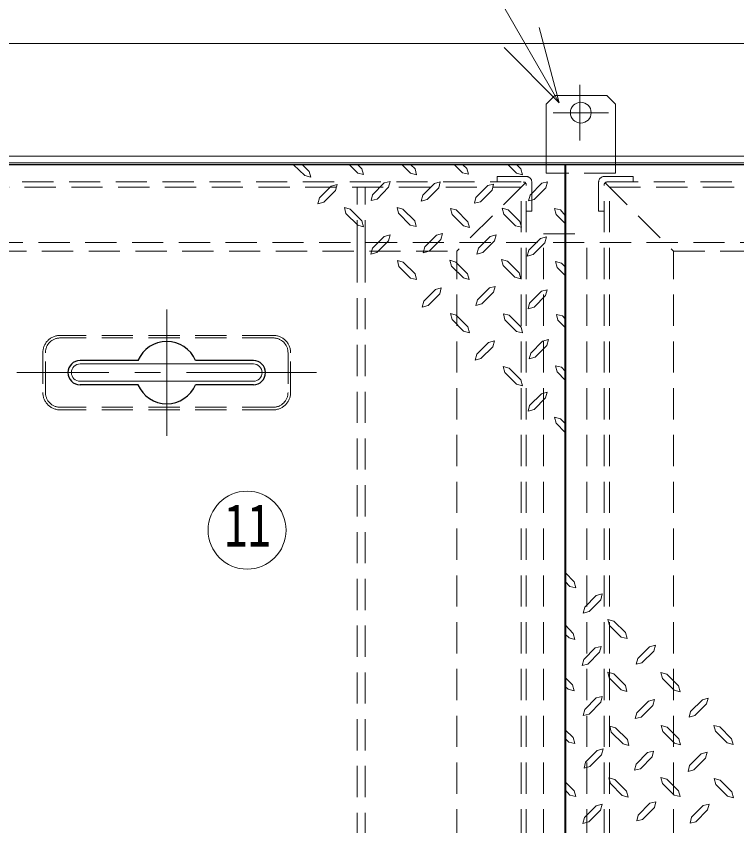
# Model space of a CAD drawing. Units: millimetres at full size, sheet at 1:15; details may follow other scales. Extents: x -3137 to 2938, y -2236 to 1979.
# Drawn here: x -2221.8 to -1805.8, y 1022.9 to 1490.1 of the extents above; entities that cross this region are included whole.
import ezdxf
from ezdxf.enums import TextEntityAlignment as Align

# ---------------------------------------------------------------- set-up
doc = ezdxf.new("R2010")
doc.units = ezdxf.units.MM
doc.header["$LTSCALE"] = 15
doc.linetypes.add('CHAIN1', pattern=[8, 5, -1, 1, -1])
doc.linetypes.add('DASHED1', pattern=[1.8, 1.2, -0.6])
doc.layers.add('0-0_ﾚｲﾔ1', color=4, linetype='Continuous', lineweight=9)
doc.styles.add('ＭＳ ゴシック', font='')
doc.styles.get('ＭＳ ゴシック').set_extended_font_data('MS Gothic')

msp = doc.modelspace()

# ---------------------------------------------------------------- linework, layer by layer
at = {"layer": '0-0_ﾚｲﾔ1', "color": 7, "lineweight": 18}
for p, q in [((-1908.29, 1440.13), (-1965.24, 1538.76)), ((-1908.29, 1440.13), (-1919.94, 1483.6)), ((-1908.29, 1440.13), (-1940.11, 1471.95)), ((-979.86, 1409.43), (-2369.86, 1409.43)), ((-983.86, 1405.43), (-2365.86, 1405.43)), ((-2084.86, 1289.43), (-2184.86, 1289.43)), ((-2084.86, 1279.43), (-2184.86, 1279.43))]:
    msp.add_line(p, q, dxfattribs=at)
at = {"layer": '0-0_ﾚｲﾔ1'}
for p, q in [((-964.86, 1474.43), (-2384.86, 1474.43)), ((-1910.86, 1444.43), (-1915.86, 1439.43)), ((-1910.86, 1444.43), (-1880.86, 1444.43)), ((-1875.86, 1439.43), (-1880.86, 1444.43)), ((-1915.86, 1439.43), (-1915.86, 1409.43)), ((-1875.86, 1439.43), (-1875.86, 1409.43)), ((-2061.67, 1404.43), (-2055.19, 1398.11)), ((-2056.58, 1404.43), (-2052.72, 1400.57)), ((-2029.46, 1404.43), (-2024.64, 1399.61)), ((-2024.53, 1404.43), (-2022.18, 1402.07)), ((-2022.18, 1402.07), (-2021.21, 1398.75)), ((-1998.92, 1404.43), (-1994.09, 1399.61)), ((-1993.88, 1404.43), (-1991.52, 1402.07)), ((-1991.52, 1402.07), (-1990.66, 1398.64)), ((-1968.72, 1404.43), (-1964.19, 1399.71)), ((-1963.87, 1404.43), (-1961.61, 1402.18)), ((-1961.61, 1402.18), (-1960.76, 1398.86)), ((-1937.71, 1404.43), (-1932.89, 1399.61)), ((-1932.78, 1404.43), (-1930.42, 1402.07)), ((-1930.42, 1402.07), (-1929.46, 1398.64)), ((-2051.76, 1397.14), (-2055.19, 1398.11)), ((-2052.72, 1400.57), (-2051.76, 1397.14)), ((-2021.21, 1398.75), (-2024.64, 1399.61)), ((-1990.66, 1398.64), (-1994.09, 1399.61)), ((-1960.76, 1398.86), (-1964.19, 1399.71)), ((-1929.46, 1398.64), (-1932.89, 1399.61)), ((-1987.02, 1386.74), (-1980.27, 1393.6)), ((-1956.36, 1385.46), (-1949.5, 1392.32)), ((-1949.5, 1392.32), (-1946.18, 1393.18)), ((-1946.18, 1393.18), (-1947.04, 1389.75)), ((-1925.17, 1386.85), (-1918.42, 1393.71)), ((-1918.42, 1393.71), (-1914.99, 1394.57)), ((-1914.99, 1394.57), (-1915.95, 1391.14)), ((-2046.72, 1385.24), (-2039.86, 1392.1)), ((-2044.15, 1382.78), (-2037.4, 1389.53)), ((-2013.49, 1384.6), (-2006.85, 1391.35)), ((-1984.55, 1384.28), (-1977.8, 1391.03)), ((-1953.79, 1382.99), (-1947.04, 1389.75)), ((-1922.71, 1384.39), (-1915.95, 1391.14)), ((-2046.72, 1385.24), (-2047.58, 1381.92)), ((-2016.07, 1387.07), (-2016.92, 1383.74)), ((-2013.49, 1384.6), (-2016.92, 1383.74)), ((-1987.02, 1386.74), (-1987.98, 1383.42)), ((-1984.55, 1384.28), (-1987.98, 1383.42)), ((-1956.36, 1385.46), (-1957.22, 1382.14)), ((-1953.79, 1382.99), (-1957.22, 1382.14)), ((-1925.17, 1386.85), (-1926.14, 1383.53)), ((-1922.71, 1384.39), (-1926.14, 1383.53)), ((-2044.15, 1382.78), (-2047.58, 1381.92)), ((-2031.39, 1376.24), (-2032.25, 1379.67)), ((-2028.93, 1378.81), (-2032.25, 1379.67)), ((-2028.93, 1378.81), (-2022.18, 1371.95)), ((-2001.06, 1376.35), (-2001.92, 1379.78)), ((-1998.59, 1378.81), (-2001.92, 1379.78)), ((-1998.59, 1378.81), (-1991.73, 1372.06)), ((-1967.72, 1378.28), (-1971.15, 1379.13)), ((-1970.19, 1375.7), (-1971.15, 1379.13)), ((-1967.72, 1378.28), (-1960.97, 1371.52)), ((-1940.28, 1375.92), (-1941.25, 1379.35)), ((-1937.82, 1378.38), (-1941.25, 1379.35)), ((-1937.82, 1378.38), (-1931.07, 1371.63)), ((-1907.59, 1378.28), (-1911.02, 1379.13)), ((-1910.06, 1375.7), (-1911.02, 1379.13)), ((-1907.59, 1378.28), (-1904.86, 1375.15)), ((-2031.39, 1376.24), (-2024.64, 1369.49)), ((-2001.06, 1376.35), (-1994.31, 1369.59)), ((-1970.19, 1375.7), (-1963.54, 1369.06)), ((-1940.28, 1375.92), (-1933.53, 1369.17)), ((-1910.06, 1375.7), (-1904.86, 1370.51)), ((-2021.21, 1368.63), (-2024.64, 1369.49)), ((-2022.18, 1371.95), (-2021.21, 1368.63)), ((-1990.88, 1368.74), (-1994.31, 1369.59)), ((-1991.73, 1372.06), (-1990.88, 1368.74)), ((-1960.11, 1368.09), (-1963.54, 1369.06)), ((-1960.97, 1371.52), (-1960.11, 1368.09)), ((-1930.1, 1368.31), (-1933.53, 1369.17)), ((-1931.07, 1371.63), (-1930.1, 1368.31)), ((-1979.09, 1363.7), (-1975.76, 1364.66)), ((-1975.76, 1364.66), (-1976.62, 1361.23)), ((-2016.07, 1356.2), (-2009.31, 1363.06)), ((-2013.6, 1353.73), (-2006.85, 1360.48)), ((-2009.31, 1363.06), (-2005.99, 1363.91)), ((-2005.99, 1363.91), (-2006.85, 1360.48)), ((-1985.84, 1356.95), (-1979.09, 1363.7)), ((-1983.37, 1354.48), (-1976.62, 1361.23)), ((-1954.97, 1356.2), (-1948.22, 1363.06)), ((-1952.4, 1353.73), (-1945.75, 1360.48)), ((-1948.22, 1363.06), (-1944.79, 1363.91)), ((-1944.79, 1363.91), (-1945.75, 1360.48)), ((-1925.81, 1355.02), (-1919.06, 1361.77)), ((-2016.07, 1356.2), (-2017.03, 1352.87)), ((-1985.84, 1356.95), (-1986.8, 1353.52)), ((-1954.97, 1356.2), (-1955.83, 1352.87)), ((-1925.81, 1355.02), (-1926.78, 1351.59)), ((-1923.35, 1352.55), (-1916.6, 1359.3)), ((-2013.6, 1353.73), (-2017.03, 1352.87)), ((-1983.37, 1354.48), (-1986.8, 1353.52)), ((-1952.4, 1353.73), (-1955.83, 1352.87)), ((-1923.35, 1352.55), (-1926.78, 1351.59)), ((-1998.38, 1348.16), (-2001.7, 1349.12)), ((-2000.85, 1345.69), (-2001.7, 1349.12)), ((-2000.85, 1345.69), (-1994.09, 1338.94)), ((-1998.38, 1348.16), (-1991.52, 1341.4)), ((-1967.94, 1348.26), (-1971.37, 1349.23)), ((-1970.4, 1345.8), (-1971.37, 1349.23)), ((-1970.4, 1345.8), (-1963.65, 1339.05)), ((-1967.94, 1348.26), (-1961.19, 1341.51)), ((-1938.25, 1348.69), (-1941.57, 1349.66)), ((-1940.71, 1346.23), (-1941.57, 1349.66)), ((-1940.71, 1346.23), (-1933.96, 1339.47)), ((-1938.25, 1348.69), (-1931.39, 1341.94)), ((-1906.95, 1347.62), (-1910.38, 1348.48)), ((-1909.41, 1345.05), (-1910.38, 1348.48)), ((-1906.95, 1347.62), (-1904.86, 1345.53)), ((-1991.52, 1341.4), (-1990.66, 1338.08)), ((-1961.19, 1341.51), (-1960.22, 1338.08)), ((-1931.39, 1341.94), (-1930.53, 1338.51)), ((-1909.41, 1345.05), (-1904.86, 1340.49)), ((-1990.66, 1338.08), (-1994.09, 1338.94)), ((-1960.22, 1338.08), (-1963.65, 1339.05)), ((-1930.53, 1338.51), (-1933.96, 1339.47)), ((-1955.4, 1326.5), (-1948.64, 1333.26)), ((-1918.63, 1331.44), (-1915.2, 1332.29)), ((-1915.2, 1332.29), (-1916.17, 1328.86)), ((-1984.02, 1323.18), (-1977.26, 1329.93)), ((-1952.93, 1324.04), (-1946.18, 1330.79)), ((-1925.39, 1324.58), (-1918.63, 1331.44)), ((-1922.81, 1322.11), (-1916.17, 1328.86)), ((-1986.48, 1325.65), (-1987.45, 1322.22)), ((-1984.02, 1323.18), (-1987.45, 1322.22)), ((-1955.4, 1326.5), (-1956.36, 1323.07)), ((-1952.93, 1324.04), (-1956.36, 1323.07)), ((-1925.39, 1324.58), (-1926.24, 1321.25)), ((-1970.19, 1315.14), (-1971.15, 1318.57)), ((-1967.72, 1317.61), (-1971.15, 1318.57)), ((-1967.72, 1317.61), (-1960.97, 1310.86)), ((-1937.18, 1317.5), (-1940.5, 1318.36)), ((-1939.64, 1314.93), (-1940.5, 1318.36)), ((-1922.81, 1322.11), (-1926.24, 1321.25)), ((-1909.09, 1314.61), (-1909.95, 1318.04)), ((-1906.52, 1317.18), (-1909.95, 1318.04)), ((-1970.19, 1315.14), (-1963.54, 1308.39)), ((-1939.64, 1314.93), (-1932.89, 1308.18)), ((-1937.18, 1317.5), (-1930.32, 1310.64)), ((-1909.09, 1314.61), (-1904.86, 1310.37)), ((-1906.52, 1317.18), (-1904.86, 1315.52)), ((-1960.11, 1307.43), (-1963.54, 1308.39)), ((-1960.97, 1310.86), (-1960.11, 1307.43)), ((-1930.32, 1310.64), (-1929.46, 1307.32)), ((-1929.46, 1307.32), (-1932.89, 1308.18)), ((-1955.93, 1295.1), (-1949.18, 1301.85)), ((-1953.47, 1292.63), (-1946.72, 1299.39)), ((-1924.74, 1295.74), (-1917.99, 1302.6)), ((-1922.17, 1293.28), (-1915.52, 1300.03)), ((-1917.99, 1302.6), (-1914.56, 1303.46)), ((-1914.56, 1303.46), (-1915.52, 1300.03)), ((-1955.93, 1295.1), (-1956.9, 1291.67)), ((-1924.74, 1295.74), (-1925.6, 1292.42)), ((-1953.47, 1292.63), (-1956.9, 1291.67)), ((-1922.17, 1293.28), (-1925.6, 1292.42)), ((-1937.18, 1287.06), (-1940.61, 1287.92)), ((-1939.64, 1284.49), (-1940.61, 1287.92)), ((-1937.18, 1287.06), (-1930.42, 1280.31)), ((-1909.52, 1284.92), (-1910.49, 1288.35)), ((-1907.06, 1287.49), (-1910.49, 1288.35)), ((-1909.52, 1284.92), (-1904.86, 1280.07)), ((-1907.06, 1287.49), (-1904.86, 1285.29)), ((-1939.64, 1284.49), (-1932.89, 1277.84)), ((-1930.42, 1280.31), (-1929.46, 1276.88)), ((-1929.46, 1276.88), (-1932.89, 1277.84)), ((-1925.39, 1265.52), (-1918.63, 1272.27)), ((-1918.63, 1272.27), (-1915.2, 1273.23)), ((-1915.2, 1273.23), (-1916.17, 1269.8)), ((-1922.81, 1263.05), (-1916.17, 1269.8)), ((-1925.39, 1265.52), (-1926.24, 1262.09)), ((-1922.81, 1263.05), (-1926.24, 1262.09)), ((-1910.06, 1255.23), (-1911.02, 1258.66)), ((-1907.59, 1257.8), (-1911.02, 1258.66)), ((-1907.59, 1257.8), (-1904.86, 1255.06)), ((-1910.06, 1255.23), (-1904.86, 1249.82)), ((-1899.66, 1163.64), (-1904.86, 1169.04)), ((-1902.13, 1161.06), (-1904.86, 1163.8)), ((-1899.66, 1163.64), (-1898.7, 1160.21)), ((-1902.13, 1161.06), (-1898.7, 1160.21)), ((-1886.9, 1155.81), (-1893.55, 1149.06)), ((-1886.9, 1155.81), (-1883.47, 1156.78)), ((-1884.33, 1153.35), (-1883.47, 1156.78)), ((-1884.33, 1153.35), (-1891.09, 1146.59)), ((-1894.52, 1145.63), (-1893.55, 1149.06)), ((-1891.09, 1146.59), (-1894.52, 1145.63)), ((-1880.26, 1141.98), (-1876.83, 1141.02)), ((-1879.29, 1138.55), (-1880.26, 1141.98)), ((-1870.08, 1134.37), (-1876.83, 1141.02)), ((-1900.2, 1133.94), (-1904.86, 1138.79)), ((-1872.54, 1131.8), (-1879.29, 1138.55)), ((-1902.66, 1131.37), (-1904.86, 1133.57)), ((-1902.66, 1131.37), (-1899.23, 1130.51)), ((-1900.2, 1133.94), (-1899.23, 1130.51)), ((-1872.54, 1131.8), (-1869.11, 1130.94)), ((-1870.08, 1134.37), (-1869.11, 1130.94)), ((-1887.55, 1125.58), (-1884.12, 1126.44)), ((-1884.98, 1123.12), (-1884.12, 1126.44)), ((-1856.25, 1126.23), (-1863, 1119.47)), ((-1856.25, 1126.23), (-1852.82, 1127.19)), ((-1853.78, 1123.76), (-1852.82, 1127.19)), ((-1887.55, 1125.58), (-1894.19, 1118.83)), ((-1884.98, 1123.12), (-1891.73, 1116.26)), ((-1853.78, 1123.76), (-1860.54, 1117.01)), ((-1895.16, 1115.4), (-1894.19, 1118.83)), ((-1891.73, 1116.26), (-1895.16, 1115.4)), ((-1900.62, 1104.25), (-1904.86, 1108.49)), ((-1880.26, 1111.54), (-1876.83, 1110.68)), ((-1879.4, 1108.22), (-1880.26, 1111.54)), ((-1872.54, 1101.36), (-1879.4, 1108.22)), ((-1870.08, 1103.93), (-1876.83, 1110.68)), ((-1849.6, 1111.43), (-1846.17, 1110.47)), ((-1848.75, 1108), (-1849.6, 1111.43)), ((-1841.99, 1101.25), (-1848.75, 1108)), ((-1839.53, 1103.72), (-1846.17, 1110.47)), ((-1903.2, 1101.68), (-1904.86, 1103.34)), ((-1900.62, 1104.25), (-1899.77, 1100.82)), ((-1870.08, 1103.93), (-1869.22, 1100.5)), ((-1839.53, 1103.72), (-1838.56, 1100.29)), ((-1903.2, 1101.68), (-1899.77, 1100.82)), ((-1872.54, 1101.36), (-1869.22, 1100.5)), ((-1841.99, 1101.25), (-1838.56, 1100.29)), ((-1886.9, 1096.75), (-1893.55, 1090)), ((-1884.33, 1094.28), (-1891.09, 1087.42)), ((-1886.9, 1096.75), (-1883.47, 1097.61)), ((-1884.33, 1094.28), (-1883.47, 1097.61)), ((-1856.79, 1094.82), (-1863.54, 1088.07)), ((-1856.79, 1094.82), (-1853.36, 1095.79)), ((-1854.32, 1092.36), (-1853.36, 1095.79)), ((-1825.7, 1095.68), (-1832.45, 1088.93)), ((-1825.7, 1095.68), (-1822.27, 1096.64)), ((-1823.24, 1093.21), (-1822.27, 1096.64)), ((-1894.52, 1086.57), (-1893.55, 1090)), ((-1854.32, 1092.36), (-1861.07, 1085.6)), ((-1891.09, 1087.42), (-1894.52, 1086.57)), ((-1879.19, 1080.35), (-1875.76, 1079.39)), ((-1878.33, 1076.92), (-1879.19, 1080.35)), ((-1869, 1072.63), (-1875.76, 1079.39)), ((-1849.5, 1080.78), (-1846.07, 1079.81)), ((-1848.53, 1077.35), (-1849.5, 1080.78)), ((-1839.31, 1073.06), (-1846.07, 1079.81)), ((-1819.06, 1080.78), (-1815.63, 1079.92)), ((-1818.2, 1077.46), (-1819.06, 1080.78)), ((-1808.87, 1073.17), (-1815.63, 1079.92)), ((-1900.3, 1073.81), (-1904.86, 1078.37)), ((-1871.47, 1070.17), (-1878.33, 1076.92)), ((-1841.78, 1070.6), (-1848.53, 1077.35)), ((-1811.34, 1070.7), (-1818.2, 1077.46)), ((-1902.77, 1071.24), (-1904.86, 1073.33)), ((-1902.77, 1071.24), (-1899.34, 1070.38)), ((-1900.3, 1073.81), (-1899.34, 1070.38)), ((-1871.47, 1070.17), (-1868.15, 1069.2)), ((-1869, 1072.63), (-1868.15, 1069.2)), ((-1841.78, 1070.6), (-1838.35, 1069.63)), ((-1839.31, 1073.06), (-1838.35, 1069.63)), ((-1811.34, 1070.7), (-1808.01, 1069.74)), ((-1808.87, 1073.17), (-1808.01, 1069.74)), ((-1886.37, 1066.31), (-1893.12, 1059.56)), ((-1886.37, 1066.31), (-1882.94, 1067.27)), ((-1883.9, 1063.84), (-1882.94, 1067.27)), ((-1857.32, 1065.13), (-1853.89, 1065.99)), ((-1854.75, 1062.66), (-1853.89, 1065.99)), ((-1826.34, 1064.38), (-1822.91, 1065.34)), ((-1823.88, 1061.91), (-1822.91, 1065.34)), ((-1883.9, 1063.84), (-1890.66, 1057.09)), ((-1857.32, 1065.13), (-1863.97, 1058.38)), ((-1854.75, 1062.66), (-1861.5, 1055.8)), ((-1826.34, 1064.38), (-1833.1, 1057.63)), ((-1823.88, 1061.91), (-1830.63, 1055.16)), ((-1864.93, 1054.95), (-1863.97, 1058.38)), ((-1833.95, 1054.2), (-1833.1, 1057.63)), ((-1861.5, 1055.8), (-1864.93, 1054.95)), ((-1830.63, 1055.16), (-1833.95, 1054.2)), ((-1899.66, 1043.16), (-1904.86, 1048.35)), ((-1879.62, 1050.55), (-1876.19, 1049.69)), ((-1878.65, 1047.23), (-1879.62, 1050.55)), ((-1871.9, 1040.48), (-1878.65, 1047.23)), ((-1869.43, 1042.94), (-1876.19, 1049.69)), ((-1849.6, 1050.77), (-1846.17, 1049.8)), ((-1848.75, 1047.34), (-1849.6, 1050.77)), ((-1841.99, 1040.58), (-1848.75, 1047.34)), ((-1839.53, 1043.16), (-1846.17, 1049.8)), ((-1818.84, 1050.12), (-1815.41, 1049.27)), ((-1817.98, 1046.8), (-1818.84, 1050.12)), ((-1811.12, 1040.05), (-1817.98, 1046.8)), ((-1808.66, 1042.51), (-1815.41, 1049.27)), ((-1902.13, 1040.58), (-1904.86, 1043.71)), ((-1899.66, 1043.16), (-1898.7, 1039.73)), ((-1869.43, 1042.94), (-1868.47, 1039.51)), ((-1839.53, 1043.16), (-1838.56, 1039.73)), ((-1808.66, 1042.51), (-1807.8, 1039.08)), ((-1902.13, 1040.58), (-1898.7, 1039.73)), ((-1871.9, 1040.48), (-1868.47, 1039.51)), ((-1841.99, 1040.58), (-1838.56, 1039.73)), ((-1811.12, 1040.05), (-1807.8, 1039.08)), ((-1887.01, 1034.47), (-1893.76, 1027.72)), ((-1887.01, 1034.47), (-1883.58, 1035.33)), ((-1884.55, 1032.01), (-1883.58, 1035.33)), ((-1855.93, 1035.87), (-1862.68, 1029.11)), ((-1853.36, 1033.4), (-1860.22, 1026.54)), ((-1855.93, 1035.87), (-1852.5, 1036.73)), ((-1853.36, 1033.4), (-1852.5, 1036.73)), ((-1825.16, 1034.58), (-1831.92, 1027.83)), ((-1825.16, 1034.58), (-1821.73, 1035.44)), ((-1822.7, 1032.12), (-1821.73, 1035.44)), ((-1884.55, 1032.01), (-1891.3, 1025.15)), ((-1863.54, 1025.68), (-1862.68, 1029.11)), ((-1822.7, 1032.12), (-1829.45, 1025.26)), ((-1894.73, 1024.29), (-1893.76, 1027.72)), ((-1891.3, 1025.15), (-1894.73, 1024.29)), ((-1860.22, 1026.54), (-1863.54, 1025.68))]:
    msp.add_line(p, q, dxfattribs=at)
at = {"layer": '0-0_ﾚｲﾔ1', "linetype": 'CHAIN1'}
for p, q in [((-1896.36, 1450.43), (-1896.36, 1418.43)), ((-1911.86, 1434.43), (-1879.86, 1434.43)), ((-2134.86, 1320.93), (-2134.86, 1247.93)), ((-2048.36, 1284.43), (-2221.36, 1284.43))]:
    msp.add_line(p, q, dxfattribs=at)
at = {"layer": '0-0_ﾚｲﾔ1', "linetype": 'DASHED1'}
for p, q in [((-1915.86, 1409.43), (-1915.86, 1399.43)), ((-1875.86, 1409.43), (-1875.86, 1399.43)), ((-1944.16, 1394.43), (-1944.16, 1397.63)), ((-1927.36, 1397.63), (-1944.16, 1397.63)), ((-1875.86, 1399.43), (-1915.86, 1399.43)), ((-1882.36, 1397.63), (-1865.56, 1397.63)), ((-1865.56, 1394.43), (-1865.56, 1397.63)), ((-1924.16, 1377.63), (-1924.16, 1394.43)), ((-1885.56, 1377.63), (-1885.56, 1394.43)), ((-2351.86, 1391.43), (-1930.36, 1391.43)), ((-2024.86, 1354.43), (-2024.86, 1391.43)), ((-2020.36, 1354.43), (-2020.36, 1391.43)), ((-1930.36, 1014.43), (-1930.36, 1391.43)), ((-1879.36, 1391.43), (-1470.36, 1391.43)), ((-1879.36, 1014.43), (-1879.36, 1391.43)), ((-1924.16, 1377.63), (-1927.36, 1377.63)), ((-1885.56, 1377.63), (-1882.36, 1377.63)), ((-1029.86, 1359.43), (-2319.86, 1359.43))]:
    msp.add_line(p, q, dxfattribs=at)
at = {"layer": '0-0_ﾚｲﾔ1', "color": 5, "lineweight": 25}
for p, q in [((-984.86, 1404.43), (-2364.86, 1404.43)), ((-2151.44, 1291.43), (-2184.86, 1291.43)), ((-2084.86, 1291.43), (-2118.28, 1291.43)), ((-2151.44, 1277.43), (-2184.86, 1277.43)), ((-2084.86, 1277.43), (-2118.28, 1277.43))]:
    msp.add_line(p, q, dxfattribs=at)
at = {"layer": '0-0_ﾚｲﾔ1', "color": 1, "lineweight": 40}
msp.add_line((-1904.86, 1404.43), (-1904.86, 1014.43), dxfattribs=at)
at = {"layer": '0-0_ﾚｲﾔ1', "color": 7, "linetype": 'DASHED1', "lineweight": 18}
for p, q in [((-2353.26, 1394.43), (-1928.96, 1394.43)), ((-1927.83, 1393.96), (-1967.36, 1354.43)), ((-1927.36, 1014.43), (-1927.36, 1392.83)), ((-1882.36, 1014.43), (-1882.36, 1392.83)), ((-1881.89, 1393.96), (-1842.36, 1354.43)), ((-1880.76, 1394.43), (-1468.96, 1394.43)), ((-1917.36, 1364.43), (-1892.36, 1364.43)), ((-1917.36, 1014.43), (-1917.36, 1364.43)), ((-1892.36, 1014.43), (-1892.36, 1364.43)), ((-2314.86, 1354.43), (-1967.36, 1354.43)), ((-2024.86, 1354.43), (-2024.86, 1014.43)), ((-2020.36, 1354.43), (-2020.36, 1014.43)), ((-1967.36, 1014.43), (-1967.36, 1354.43)), ((-1842.36, 1354.43), (-1507.36, 1354.43)), ((-1842.36, 1014.43), (-1842.36, 1354.43)), ((-2073.36, 1305.93), (-2196.36, 1305.93)), ((-2073.36, 1304.43), (-2196.36, 1304.43)), ((-2206.36, 1295.93), (-2206.36, 1272.93)), ((-2204.86, 1272.93), (-2204.86, 1295.93)), ((-2064.86, 1295.93), (-2064.86, 1272.93)), ((-2063.36, 1272.93), (-2063.36, 1295.93)), ((-2073.36, 1264.43), (-2196.36, 1264.43)), ((-2073.36, 1262.93), (-2196.36, 1262.93))]:
    msp.add_line(p, q, dxfattribs=at)
at = {"layer": '0-0_ﾚｲﾔ1'}
for points in [[(-2039.86, 1392.1), (-2036.54, 1392.96), (-2037.4, 1389.53)], [(-2016.07, 1387.07), (-2009.31, 1393.93), (-2005.88, 1394.78), (-2006.85, 1391.35)], [(-1980.27, 1393.6), (-1976.94, 1394.46), (-1977.8, 1391.03)], [(-1919.06, 1361.77), (-1915.74, 1362.73), (-1916.6, 1359.3)], [(-1986.48, 1325.65), (-1979.73, 1332.4), (-1976.41, 1333.36), (-1977.26, 1329.93)], [(-1948.64, 1333.26), (-1945.21, 1334.12), (-1946.18, 1330.79)], [(-1949.18, 1301.85), (-1945.75, 1302.71), (-1946.72, 1299.39)], [(-1860.54, 1117.01), (-1863.97, 1116.15), (-1863, 1119.47)], [(-1823.24, 1093.21), (-1829.99, 1086.46), (-1833.31, 1085.5), (-1832.45, 1088.93)], [(-1861.07, 1085.6), (-1864.5, 1084.75), (-1863.54, 1088.07)], [(-1890.66, 1057.09), (-1893.98, 1056.13), (-1893.12, 1059.56)], [(-1829.45, 1025.26), (-1832.78, 1024.4), (-1831.92, 1027.83)]]:
    msp.add_lwpolyline(points, dxfattribs=at)
msp.add_circle((-1895.86, 1434.43), 6, dxfattribs=at)
at = {"layer": '0-0_ﾚｲﾔ1', "color": 7, "lineweight": 18}
msp.add_circle((-2088.49, 1193.52), 22.5, dxfattribs=at)
at = {"layer": '0-0_ﾚｲﾔ1', "linetype": 'DASHED1'}
for centre, start, end in [((-1927.36, 1394.43), 0, 90), ((-1882.36, 1394.43), 90, 180)]:
    msp.add_arc(centre, 3.2, start, end, dxfattribs=at)
at = {"layer": '0-0_ﾚｲﾔ1', "color": 7, "linetype": 'DASHED1', "lineweight": 18}
for centre, radius, start, end in [((-1928.96, 1392.83), 1.6, 0, 90), ((-1880.76, 1392.83), 1.6, 90, 180), ((-2196.36, 1295.93), 10, 90, 180), ((-2196.36, 1295.93), 8.5, 90, 180), ((-2073.36, 1295.93), 10, 0, 90), ((-2073.36, 1295.93), 8.5, 0, 90), ((-2196.36, 1272.93), 10, 180, 270), ((-2196.36, 1272.93), 8.5, 180, 270), ((-2073.36, 1272.93), 8.5, 270, 0), ((-2073.36, 1272.93), 10, 270, 0)]:
    msp.add_arc(centre, radius, start, end, dxfattribs=at)
at = {"layer": '0-0_ﾚｲﾔ1', "color": 5, "lineweight": 25}
for centre, radius, start, end in [((-2134.86, 1284.43), 18, 22.8854, 157.1146), ((-2184.86, 1284.43), 7, 90, 270), ((-2084.86, 1284.43), 7, 270, 90), ((-2134.86, 1284.43), 18, 202.8854, 337.1146)]:
    msp.add_arc(centre, radius, start, end, dxfattribs=at)
at = {"layer": '0-0_ﾚｲﾔ1', "color": 7, "lineweight": 18}
for centre, start, end in [((-2184.86, 1284.43), 90, 270), ((-2084.86, 1284.43), 270, 90)]:
    msp.add_arc(centre, 5, start, end, dxfattribs=at)

# ---------------------------------------------------------------- texts
at = {"layer": '0-0_ﾚｲﾔ1', "color": 7, "style": 'ＭＳ ゴシック', "width": 0.8}
msp.add_text('11', height=24.74, dxfattribs=at).set_placement((-2101.62, 1176.64), align=Align.BOTTOM_LEFT)

doc.saveas('drawing.dxf')
